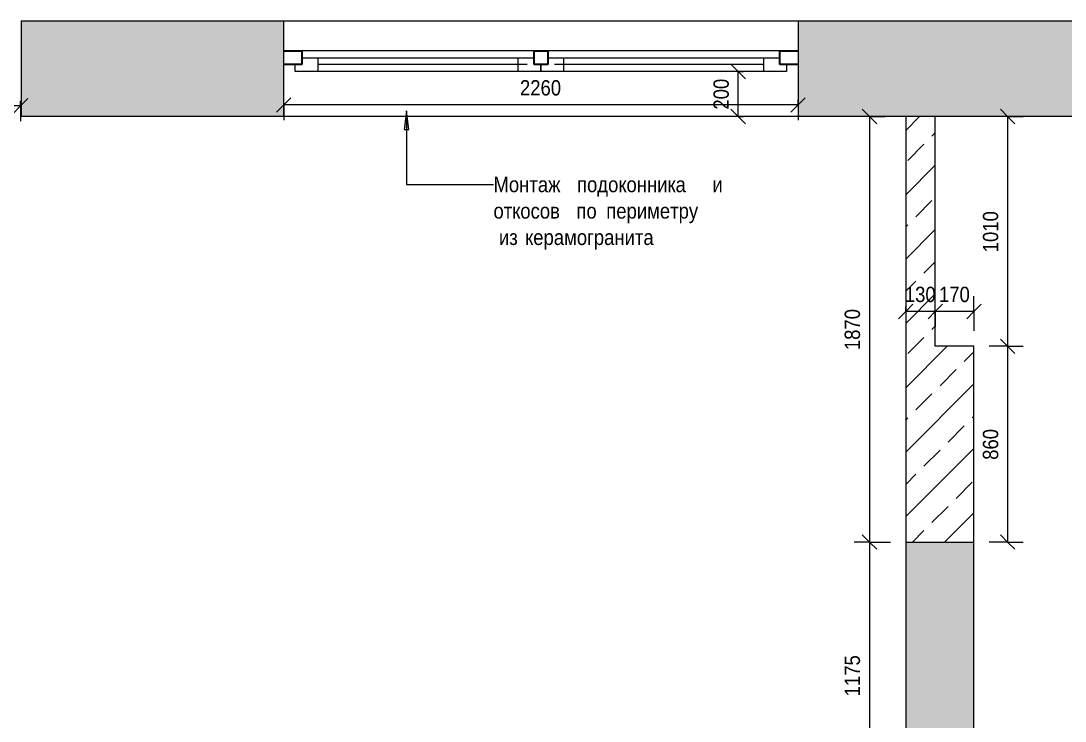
# Model space of a CAD drawing. Header units: millimetres. Extents: x 14838 to 30347, y -21720 to -9527.
# Drawn here: x 18411 to 22999, y -12604 to -9527 of the extents above; entities that cross this region are included whole.
import ezdxf

# ---------------------------------------------------------------- set-up
doc = ezdxf.new("R2010")
doc.units = ezdxf.units.MM
for name, color, linetype, lineweight in [('_ Окна', 7, 'Continuous', 35), ('Аннотация', 7, 'Continuous', 9), ('Окна', 7, 'Continuous', 20), ('Размеры', 7, 'Continuous', 9), ('Размеры-45', 7, 'Continuous', 9), ('Стены внутренние', 7, 'Continuous', 20), ('Узлы', 7, 'Continuous', 20)]:
    doc.layers.add(name, color=color, linetype=linetype, lineweight=lineweight)
doc.layers.add('Линии', color=94, linetype='Continuous', lineweight=9, true_color=0x00a600)
doc.styles.add('Century Gothic', font='GOTHIC.TTF', dxfattribs={"width": 0.9, "height": 67.5})
doc.dimstyles.new('GOT_1_5_округ_до_5', dxfattribs={"dimscale": 304.8, "dimtxt": 70.481358, "dimasz": 0.20876, "dimexe": 0.221457, "dimexo": 0.221457, "dimgap": 0.073819, "dimtad": 1, "dimdec": 0, "dimrnd": 5, "dimdsep": 46, "dimtxsty": 'Century Gothic', "dimblk1": 'OBLIQUE', "dimblk2": 'OBLIQUE', "dimsah": 1, "dimcen": 0.09, "dimazin": 0, "dimtfac": 1, "dimtdec": 4, "dimtix": 1, "dimtmove": 0, "dimatfit": 3, "dimfxl": 1, "dimtvp": 1, "dimtolj": 1, "dimtzin": 0, "dimarcsym": 2})

# ---------------------------------------------------------------- blocks, each defined once
blk = doc.blocks.new('Anschlag - Anschlag 2-6141227-05_План монтажа')
at = {"layer": '_ Окна', "lineweight": 9}
for p, q in [((-1080, 12.2), (-980, 12.2)), ((-1080, -17.8), (-1080, 12.2)), ((-980, 12.2), (-980, -47.8)), ((-100, 12.2), (0, 12.2)), ((-100, -47.8), (-100, 12.2)), ((0, 12.2), (100, 12.2)), ((0, -17.8), (0, 12.2)), ((0, 12.2), (0, -17.8)), ((100, 12.2), (100, -47.8)), ((980, 12.2), (1080, 12.2)), ((980, -47.8), (980, 12.2)), ((1080, 12.2), (1080, -17.8)), ((-1050, -17.8), (-1080, -17.8)), ((-1050, -47.8), (-1050, -17.8)), ((-30, -17.8), (-30, -47.8)), ((0, -17.8), (-30, -17.8)), ((30, -17.8), (0, -17.8)), ((30, -47.8), (30, -17.8)), ((1050, -17.8), (1050, -47.8)), ((1080, -17.8), (1050, -17.8)), ((-980, -47.8), (-1050, -47.8)), ((-30, -47.8), (-100, -47.8)), ((100, -47.8), (30, -47.8)), ((1050, -47.8), (980, -47.8))]:
    blk.add_line(p, q, dxfattribs=at)
at = {"layer": '_ Окна'}
for p, q in [((-1130, -17.8), (-1050, -17.8)), ((-1050, -17.8), (-1050, -77.8)), ((-30, -17.8), (30, -17.8)), ((-30, -77.8), (-30, -17.8)), ((30, -17.8), (30, -77.8)), ((1050, -77.8), (1050, -17.8)), ((1050, -17.8), (1130, -17.8)), ((-1050, -77.8), (-1130, -77.8)), ((30, -77.8), (-30, -77.8)), ((1130, -77.8), (1050, -77.8))]:
    blk.add_line(p, q, dxfattribs=at)
at = {"layer": 'Окна', "lineweight": 9}
for p, q in [((-980, 12.2), (-100, 12.2)), ((100, 12.2), (980, 12.2)), ((-100, -47.8), (-980, -47.8)), ((980, -47.8), (100, -47.8))]:
    blk.add_line(p, q, dxfattribs=at)
at = {"layer": 'Окна'}
for p, q in [((-980, -17.8), (-60, -17.8)), ((60, -17.8), (980, -17.8)), ((-1050, -77.8), (-30, -77.8)), ((30, -77.8), (1050, -77.8))]:
    blk.add_line(p, q, dxfattribs=at)
blk = doc.blocks.new('DIMBLOCK7-05_План монтажа')
at = {"layer": 'Размеры-45'}
for p, q in [((22746.8, -10957.1), (22666.3, -10957.1)), ((22746.8, -10957.1), (22746.8, -11817.1)), ((22746.8, -10957.1), (22814.3, -10957.1)), ((22746.8, -11817.1), (22666.3, -11817.1)), ((22746.8, -11817.1), (22814.3, -11817.1))]:
    blk.add_line(p, q, dxfattribs=at)
at = {"layer": 'Размеры-45', "lineweight": 18}
for p, q in [((22746.8, -10957.1), (22715, -10925.3)), ((22746.8, -10957.1), (22778.7, -10989)), ((22746.8, -11817.1), (22715, -11785.3)), ((22746.8, -11817.1), (22778.7, -11849))]:
    blk.add_line(p, q, dxfattribs=at)
at = {"layer": 'Размеры-45', "color": 0, "insert": (22637.8, -11455.9), "char_height": 67.5, "width": 165.128, "attachment_point": 1, "rotation": 90, "line_spacing_factor": 0.984502, "style": 'Century Gothic'}
blk.add_mtext('860', dxfattribs=at)
blk = doc.blocks.new('_Oblique')
at = {"color": 0, "linetype": 'ByBlock', "lineweight": -2}
blk.add_line((-0.5, -0.5), (0.5, 0.5), dxfattribs=at)
blk = doc.blocks.new('DIMBLOCK22-05_План монтажа')
at = {"layer": 'Размеры-45', "lineweight": 18}
for p, q in [((15717.8, -9900.4), (15686, -9932.2)), ((15717.8, -9900.4), (15749.6, -9868.6)), ((18409.8, -9900.4), (18378, -9932.2)), ((18409.8, -9900.4), (18441.6, -9868.6))]:
    blk.add_line(p, q, dxfattribs=at)
at = {"layer": 'Размеры-45'}
for p, q in [((15717.8, -9900.4), (15717.8, -9877.9)), ((18409.8, -9900.4), (15717.8, -9900.4)), ((15717.8, -9900.4), (15717.8, -9967.9)), ((18409.8, -9900.4), (18409.8, -9877.9)), ((18409.8, -9900.4), (18409.8, -9967.9))]:
    blk.add_line(p, q, dxfattribs=at)
at = {"layer": 'Размеры-45', "color": 0, "insert": (16972.1, -9791.4), "char_height": 67.5, "width": 220.17, "attachment_point": 1, "line_spacing_factor": 0.984502, "style": 'Century Gothic'}
blk.add_mtext('2690', dxfattribs=at)
blk = doc.blocks.new('DIMBLOCK24-05_План монтажа')
at = {"layer": 'Размеры-45', "lineweight": 18}
for p, q in [((19565.6, -9896.4), (19597.4, -9864.6)), ((21825.6, -9896.4), (21857.4, -9864.6)), ((19565.6, -9896.4), (19533.8, -9928.2)), ((21825.6, -9896.4), (21793.8, -9928.2))]:
    blk.add_line(p, q, dxfattribs=at)
at = {"layer": 'Размеры-45'}
for p, q in [((19565.6, -9896.4), (19565.6, -9873.9)), ((21825.6, -9896.4), (19565.6, -9896.4)), ((19565.6, -9896.4), (19565.6, -9963.9)), ((21825.6, -9896.4), (21825.6, -9873.9)), ((21825.6, -9896.4), (21825.6, -9963.9))]:
    blk.add_line(p, q, dxfattribs=at)
at = {"layer": 'Размеры-45', "color": 0, "insert": (20603.8, -9787.4), "char_height": 67.5, "width": 220.17, "attachment_point": 1, "line_spacing_factor": 0.984502, "style": 'Century Gothic'}
blk.add_mtext('2260', dxfattribs=at)
blk = doc.blocks.new('DIMBLOCK25-05_План монтажа')
at = {"layer": 'Размеры-45', "lineweight": 18}
for p, q in [((21562.9, -9749.3), (21531.1, -9717.5)), ((21562.9, -9749.3), (21594.7, -9781.1)), ((21562.9, -9947.1), (21531.1, -9915.3)), ((21562.9, -9947.1), (21594.7, -9979))]:
    blk.add_line(p, q, dxfattribs=at)
at = {"layer": 'Размеры-45'}
for p, q in [((21562.9, -9749.3), (21495.4, -9749.3)), ((21562.9, -9947.1), (21562.9, -9749.3)), ((21562.9, -9749.3), (21585.4, -9749.3)), ((21562.9, -9947.1), (21495.4, -9947.1)), ((21562.9, -9947.1), (21585.4, -9947.1))]:
    blk.add_line(p, q, dxfattribs=at)
at = {"layer": 'Размеры-45', "color": 0, "insert": (21453.9, -9917), "char_height": 67.5, "width": 165.128, "attachment_point": 1, "rotation": 90, "line_spacing_factor": 0.984502, "style": 'Century Gothic'}
blk.add_mtext('200', dxfattribs=at)
blk = doc.blocks.new('DIMBLOCK35-05_План монтажа')
at = {"layer": 'Размеры-45', "lineweight": 18}
for p, q in [((22746.8, -9947.1), (22715, -9915.3)), ((22746.8, -9947.1), (22778.7, -9979)), ((22746.8, -10957.1), (22715, -10925.3)), ((22746.8, -10957.1), (22778.7, -10989))]:
    blk.add_line(p, q, dxfattribs=at)
at = {"layer": 'Размеры-45'}
for p, q in [((22746.8, -9947.1), (22724.3, -9947.1)), ((22746.8, -9947.1), (22746.8, -10957.1)), ((22746.8, -9947.1), (22814.3, -9947.1)), ((22746.8, -10957.1), (22666.3, -10957.1)), ((22746.8, -10957.1), (22814.3, -10957.1))]:
    blk.add_line(p, q, dxfattribs=at)
at = {"layer": 'Размеры-45', "color": 0, "insert": (22637.8, -10543.9), "char_height": 67.5, "width": 220.17, "attachment_point": 1, "rotation": 90, "line_spacing_factor": 0.984502, "style": 'Century Gothic'}
blk.add_mtext('1010', dxfattribs=at)
blk = doc.blocks.new('DIMBLOCK47-05_План монтажа')
at = {"layer": 'Размеры-45', "lineweight": 18}
for p, q in [((22298.8, -10804.2), (22330.6, -10772.4)), ((22428.8, -10804.2), (22460.6, -10772.4)), ((22298.8, -10804.2), (22267, -10836.1)), ((22428.8, -10804.2), (22397, -10836.1))]:
    blk.add_line(p, q, dxfattribs=at)
at = {"layer": 'Размеры-45'}
for p, q in [((22298.8, -10804.2), (22298.8, -10781.7)), ((22428.8, -10804.2), (22428.8, -10781.7)), ((22428.8, -10804.2), (22298.8, -10804.2)), ((22298.8, -10804.2), (22298.8, -10871.7)), ((22428.8, -10804.2), (22428.8, -10871.7))]:
    blk.add_line(p, q, dxfattribs=at)
at = {"layer": 'Размеры-45', "color": 0, "insert": (22295, -10695.2), "char_height": 67.5, "width": 165.128, "attachment_point": 1, "line_spacing_factor": 0.984502, "style": 'Century Gothic'}
blk.add_mtext('130', dxfattribs=at)
blk = doc.blocks.new('DIMBLOCK48-05_План монтажа')
at = {"layer": 'Размеры-45'}
for p, q in [((22598.8, -10804.2), (22598.8, -10736.7)), ((22428.8, -10804.2), (22428.8, -10781.7)), ((22598.8, -10804.2), (22428.8, -10804.2)), ((22428.8, -10804.2), (22428.8, -10871.7)), ((22598.8, -10804.2), (22598.8, -10889.6))]:
    blk.add_line(p, q, dxfattribs=at)
at = {"layer": 'Размеры-45', "lineweight": 18}
for p, q in [((22428.8, -10804.2), (22460.6, -10772.4)), ((22598.8, -10804.2), (22630.6, -10772.4)), ((22428.8, -10804.2), (22397, -10836.1)), ((22598.8, -10804.2), (22567, -10836.1))]:
    blk.add_line(p, q, dxfattribs=at)
at = {"layer": 'Размеры-45', "color": 0, "insert": (22445, -10695.2), "char_height": 67.5, "width": 165.128, "attachment_point": 1, "line_spacing_factor": 0.984502, "style": 'Century Gothic'}
blk.add_mtext('170', dxfattribs=at)
blk = doc.blocks.new('DIMBLOCK80-05_План монтажа')
at = {"layer": 'Размеры-45', "lineweight": 18}
for p, q in [((22139.5, -9947.1), (22107.7, -9915.3)), ((22139.5, -9947.1), (22171.3, -9979)), ((22139.5, -11817.1), (22107.7, -11785.3)), ((22139.5, -11817.1), (22171.3, -11849))]:
    blk.add_line(p, q, dxfattribs=at)
at = {"layer": 'Размеры-45'}
for p, q in [((22139.5, -9947.1), (22117, -9947.1)), ((22139.5, -9947.1), (22139.5, -11817.1)), ((22139.5, -9947.1), (22207, -9947.1)), ((22139.5, -11817.1), (22072, -11817.1)), ((22139.5, -11817.1), (22231.3, -11817.1))]:
    blk.add_line(p, q, dxfattribs=at)
at = {"layer": 'Размеры-45', "color": 0, "insert": (22030.5, -10973.9), "char_height": 67.5, "width": 220.17, "attachment_point": 1, "rotation": 90, "line_spacing_factor": 0.984502, "style": 'Century Gothic'}
blk.add_mtext('1870', dxfattribs=at)
blk = doc.blocks.new('DIMBLOCK81-05_План монтажа')
at = {"layer": 'Размеры-45', "lineweight": 18}
for p, q in [((22139.5, -11817.1), (22107.7, -11785.3)), ((22139.5, -11817.1), (22171.3, -11849)), ((22139.5, -12989.6), (22107.7, -12957.8)), ((22139.5, -12989.6), (22171.3, -13021.5))]:
    blk.add_line(p, q, dxfattribs=at)
at = {"layer": 'Размеры-45'}
for p, q in [((22139.5, -11817.1), (22072, -11817.1)), ((22139.5, -11817.1), (22139.5, -12989.6)), ((22139.5, -11817.1), (22231.3, -11817.1)), ((22139.5, -12989.6), (22072, -12989.6)), ((22139.5, -12989.6), (22231.3, -12989.6))]:
    blk.add_line(p, q, dxfattribs=at)
at = {"layer": 'Размеры-45', "color": 0, "insert": (22030.5, -12495.1), "char_height": 67.5, "width": 220.17, "attachment_point": 1, "rotation": 90, "line_spacing_factor": 0.984502, "style": 'Century Gothic'}
blk.add_mtext('1175', dxfattribs=at)

msp = doc.modelspace()

# ---------------------------------------------------------------- hatches: boundary and pattern name
at = {"layer": 'Аннотация'}
msp.add_hatch(color=256, dxfattribs=at).paths.add_polyline_path([(20105.2, -9923.1), (20094.5, -10004.1), (20115.9, -10004.1)])
at = {"layer": 'Стены внутренние', "true_color": 0xcacaca}
h = msp.add_hatch(color=9, dxfattribs=at)
h.paths.add_polyline_path([(26361.8, -9947.1), (26491.8, -9947.1), (26491.8, -9527.1), (25768.8, -9527.1), (25768.8, -9947.1), (26211.8, -9947.1)])
h.paths.add_polyline_path([(23079.8, -9947.1), (23079.8, -9527.1), (21825.6, -9527.1), (21825.6, -9947.1), (22428.8, -9947.1)])
h.paths.add_polyline_path([(19565.6, -9947.1), (19565.6, -9527.1), (18411.8, -9527.1), (18411.8, -9947.1)])
msp.add_hatch(color=9, dxfattribs=at).paths.add_polyline_path([(22598.8, -13042.1), (22598.8, -11817.1), (22298.8, -11817.1), (22298.8, -12989.6), (22424.8, -12989.6), (22424.8, -13042.1)])
at = {"layer": 'Узлы', "lineweight": 9, "true_color": 0x808080}
h = msp.add_hatch(dxfattribs=at)
h.set_pattern_fill('FP_1', color=8, style=0, pattern_type=2)
h.set_pattern_definition([(45, (41756.08, 13126.54), (-141.439, 141.439), []), (45, (41897.52, 13126.54), (-141.439, 141.439), [100.013, -50.006])])
h.paths.add_polyline_path([(22598.8, -11817.1), (22598.8, -10957.1), (22428.8, -10957.1), (22428.8, -9947.1), (22298.8, -9947.1), (22298.8, -11817.1)])

# ---------------------------------------------------------------- linework, layer by layer
at = {"layer": 'Аннотация'}
for p, q in [((20105.2, -9923.1), (20094.5, -10004.1)), ((20115.9, -10004.1), (20105.2, -9923.1)), ((20105.2, -9923.1), (20105.2, -10246)), ((20094.5, -10004.1), (20115.9, -10004.1)), ((20105.2, -10246), (20487.4, -10246))]:
    msp.add_line(p, q, dxfattribs=at)
at = {"layer": 'Линии', "color": 7, "lineweight": 20}
for p, q in [((22428.8, -9947.1), (22298.8, -9947.1)), ((22298.8, -9947.1), (22298.8, -10957.1)), ((22428.8, -10957.1), (22428.8, -9947.1)), ((22298.8, -10957.1), (22298.8, -11817.1)), ((22598.8, -10957.1), (22428.8, -10957.1)), ((22598.8, -11817.1), (22598.8, -10957.1)), ((22298.8, -11817.1), (22598.8, -11817.1))]:
    msp.add_line(p, q, dxfattribs=at)
at = {"layer": 'Стены внутренние'}
for p, q in [((18411.8, -9527.1), (18411.8, -9947.1)), ((18411.8, -9527.1), (26491.8, -9527.1)), ((19565.6, -9947.1), (19565.6, -9527.1)), ((21825.6, -9527.1), (21825.6, -9947.1)), ((22298.8, -9947.1), (18411.8, -9947.1)), ((26211.8, -9947.1), (22428.8, -9947.1)), ((22298.8, -11817.1), (22298.8, -12989.6)), ((22598.8, -12902.1), (22598.8, -11817.1))]:
    msp.add_line(p, q, dxfattribs=at)

# ---------------------------------------------------------------- block references
at = {"layer": 'Окна', "rotation": 180}
msp.add_blockref('Anschlag - Anschlag 2-6141227-05_План монтажа', (20695.6, -9737.1), dxfattribs=at)

# ---------------------------------------------------------------- texts
at = {"layer": 'Аннотация', "char_height": 67.5, "attachment_point": 1, "style": 'Century Gothic'}
for s, insert, width in [('Монтаж', (20487.4, -10212.3), 415.595), ('\\fCentury Gothic|b0|i0|c204|p34|;\\W.9; ', (20830.3, -10212.3), 29.222), ('подоконника', (20854.5, -10212.3), 691.576), ('\\fCentury Gothic|b0|i0|c204|p34|;\\W.9; ', (21425.1, -10212.3), 29.222), ('\\fCentury Gothic|b0|i0|c204|p34|;\\W.9;и', (21449.2, -10212.3), 64.937), ('откосов', (20487.4, -10328.4), 412.348), ('\\fCentury Gothic|b0|i0|c204|p34|;\\W.9; ', (20827.7, -10328.4), 29.222), ('по', (20851.8, -10328.4), 129.873), ('\\fCentury Gothic|b0|i0|c204|p34|;\\W.9; ', (20958.9, -10328.4), 29.222), ('периметру', (20983, -10328.4), 590.924), ('\\fCentury Gothic|b0|i0|c204|p34|;\\W.9; ', (20487.4, -10444.5), 29.222), ('из', (20511.6, -10444.5), 110.392), ('\\fCentury Gothic|b0|i0|c204|p34|;\\W.9; ', (20602.6, -10444.5), 29.222), ('керамогранита', (20626.7, -10444.5), 840.93), ('\\fCentury Gothic|b0|i0|c204|p34|;\\W.9; ', (21320.6, -10444.5), 29.222)]:
    msp.add_mtext(s, dxfattribs=dict(at, insert=insert, width=width))

# ---------------------------------------------------------------- dimensions: what is measured, and where the dimension line sits
at = {"layer": 'Размеры'}
for base, p1, p2, angle, override, picture, middle in [((21562.9, -9749.3), (21517.9, -9947.1), (21517.9, -9749.3), 90, {"dimpost": '<>', "dimfxl": 197.848282}, 'DIMBLOCK25-05_План монтажа', (21505, -9848.2)), ((15717.8, -9900.4), (18409.8, -9945.4), (15717.8, -9945.4), 0, {"dimpost": '<>', "dimfxl": 2692}, 'DIMBLOCK22-05_План монтажа', (17063.8, -9842.4)), ((19565.6, -9896.4), (21825.6, -9941.4), (19565.6, -9941.4), 0, {"dimpost": '<>', "dimfxl": 2260}, 'DIMBLOCK24-05_План монтажа', (20695.6, -9838.5)), ((22139.5, -11817.1), (22184.5, -9947.1), (22298.8, -11817.1), 90, {"dimpost": '<>', "dimfxl": 1873.489738}, 'DIMBLOCK80-05_План монтажа', (22081.6, -10882.1)), ((22746.8, -10957.1), (22791.8, -9947.1), (22598.8, -10957.1), 90, {"dimpost": '<>', "dimfxl": 1028.277512}, 'DIMBLOCK35-05_План монтажа', (22688.9, -10452.1)), ((22746.8, -11817.1), (22598.8, -10957.1), (22598.8, -11817.1), 90, {"dimpost": '<>', "dimfxl": 860}, 'DIMBLOCK7-05_План монтажа', (22688.9, -11387.1)), ((22139.5271405, -12989.6392535), (22298.817326, -11817.1392535), (22298.817326, -12989.6392535), 90, {"dimpost": '<>', "dimfxl": 1172.5}, 'DIMBLOCK81-05_План монтажа', (22082.4282279, -12403.3892535))]:
    dim = msp.add_linear_dim(base=base, p1=p1, p2=p2, angle=angle, dimstyle='GOT_1_5_округ_до_5', override=override, dxfattribs=at)
    dim.commit()
    dim.dimension.update_dxf_attribs({"geometry": picture, "text_midpoint": middle})
for base, p1, p2, override, picture, middle in [((22298.8, -10804.2), (22428.8, -10849.2), (22298.8, -10849.2), {"dimpost": '<>', "dimfxl": 130}, 'DIMBLOCK47-05_План монтажа', (22363.8, -10746.3)), ((22428.8, -10804.2), (22598.8, -10957.1), (22428.8, -10849.2), {"dimpost": '<>', "dimfxl": 201.356618}, 'DIMBLOCK48-05_План монтажа', (22513.8, -10746.3))]:
    dim = msp.add_linear_dim(base=base, p1=p1, p2=p2, dimstyle='GOT_1_5_округ_до_5', override=override, dxfattribs=at)
    dim.commit()
    dim.dimension.update_dxf_attribs({"geometry": picture, "text_midpoint": middle})

doc.saveas('drawing.dxf')
